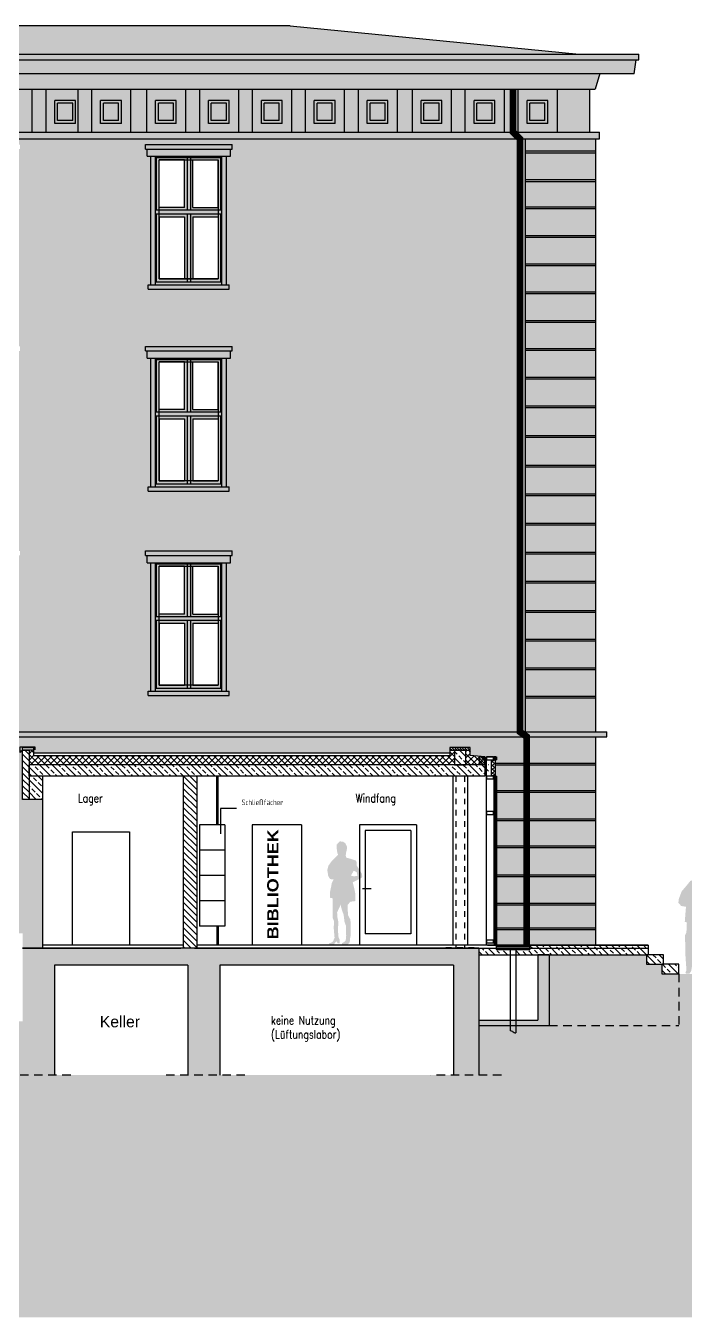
# Model space of a CAD drawing. Header units: metres. Extents: x -6 to 116, y 234 to 267.
# Drawn here: x 92.32 to 104.03, y 233.64 to 256.57 of the extents above; entities that cross this region are included whole.
import ezdxf

# ---------------------------------------------------------------- set-up
doc = ezdxf.new("R2010")
doc.units = ezdxf.units.M
doc.header["$LTSCALE"] = 0.01
doc.header["$XCLIPFRAME"] = 2
for name, pattern in [('AUSGEZOGEN', [0]), ('GESTRICHELT', [9, 6, -3]), ('STRICHLINIE', [0.75, 0.5, -0.25])]:
    doc.linetypes.add(name, pattern=pattern)
for name, color, linetype in [('A_ANSICHT', 1, 'Continuous'), ('A_Dämmung', 10, 'Continuous'), ('A_Fenster', 7, 'Continuous'), ('A_Fensterrahmen', 1, 'Continuous'), ('A_Glasbild', 7, 'Continuous'), ('A_mw-neu', 6, 'Continuous'), ('A_MÖBEL', 1, 'Continuous'), ('A_regenrinne', 252, 'Continuous'), ('A_Schraff_Dach', 17, 'Continuous'), ('A_Schraff_Fassade_OG', 41, 'Continuous'), ('A_Schraff_Fensterrahmen', 255, 'Continuous'), ('A_Schraff_gelände', 251, 'Continuous'), ('A_Schraff_Gewaende', 23, 'Continuous'), ('A_Schraff_Paneel', 14, 'Continuous'), ('A_Schraff_Sims', 17, 'Continuous'), ('A_Schraff_Stuck', 23, 'Continuous'), ('A_schraffur', 10, 'Continuous'), ('A_stb_neu', 4, 'Continuous'), ('A_Stuck_am_dach', 2, 'Continuous'), ('A_TEXT', 1, 'Continuous'), ('A_trockenbau', 2, 'Continuous'), ('A_türen', 9, 'Continuous'), ('A_verdeckt', 8, 'STRICHLINIE'), ('A_wände', 6, 'Continuous'), ('A_WÄNDE_NEU', 6, 'Continuous'), ('FASSADE', 7, 'AUSGEZOGEN'), ('FASSADE_STRUKTUR', 2, 'AUSGEZOGEN'), ('PERSONEN', 7, 'Continuous')]:
    doc.layers.add(name, color=color, linetype=linetype)
doc.styles.add('ARIAL', font='ARIAL.TTF')
doc.styles.add('SIMPLEX', font='simplex.shx', dxfattribs={"width": 0.8})
picture_1 = doc.add_image_def('image1.jpg', size_in_pixel=(60, 84))
pattern_1 = [(135, (297.34805, 75.25781), (0.1122532, 0.1122532), []), (135, (297.2358, 75.25781), (0.1122532, 0.1122532), [0.079375, -0.0396875])]
pattern_2 = [(135, (297.34805, 75.25781), (0.0561266, 0.0561266), [])]

msp = doc.modelspace()

# ---------------------------------------------------------------- hatches: boundary and pattern name
at = {"layer": 'A_ANSICHT'}
h = msp.add_hatch(dxfattribs=at)
h.set_pattern_fill('LINE', color=10, scale=0.01, angle=90, style=0)
h.set_pattern_definition([(90, (297.34805, 75.25781), (0.03175, 2e-18), [])])
h.paths.add_polyline_path([(101.276, 240.246), (100.676, 240.246), (100.676, 240.224), (101.276, 240.224)])
at = {"layer": 'A_Schraff_Dach'}
for color, points in [(256, [(18.816, 256.568), (18.816, 256.066), (102.152, 256.066), (97.015, 256.568)]), (11, [(18.816, 256.066), (18.816, 255.721), (103.124, 255.721), (103.162, 255.963), (103.212, 255.963), (103.212, 256.066)]), (256, [(18.816, 255.721), (18.816, 255.442), (102.434, 255.442), (102.519, 255.721)])]:
    msp.add_hatch(color=color, dxfattribs=at).paths.add_polyline_path(points)
at = {"layer": 'A_Schraff_Fassade_OG'}
h = msp.add_hatch(color=256, dxfattribs=at)
h.paths.add_polyline_path([(101.194, 254.562), (89.519, 254.562), (89.519, 253.646), (90.78, 253.646), (90.78, 254.251), (90.71, 254.251), (90.71, 254.381), (90.68, 254.381), (90.68, 254.461), (92.22, 254.461), (92.22, 254.381), (92.19, 254.381), (92.19, 254.251), (92.12, 254.251), (92.12, 253.646), (94.545, 253.646), (94.545, 254.251), (94.475, 254.251), (94.475, 254.381), (94.445, 254.381), (94.445, 254.461), (95.985, 254.461), (95.985, 254.381), (95.955, 254.381), (95.955, 254.251), (95.885, 254.251), (95.885, 253.646), (101.194, 253.646)])
h.paths.add_polyline_path([(90.78, 253.646), (89.519, 253.646), (89.519, 252.396), (90.78, 252.396)])
h = msp.add_hatch(color=256, dxfattribs=at)
h.paths.add_polyline_path([(101.194, 253.646), (95.885, 253.646), (95.885, 251.971), (95.935, 251.971), (95.935, 251.891), (94.495, 251.891), (94.495, 251.971), (94.545, 251.971), (94.545, 253.646), (92.12, 253.646), (92.12, 251.971), (92.12, 251.176), (92.04, 251.176), (91.99, 251.176), (91.99, 251.096), (91.9, 251.096), (90.88, 251.096), (90.79, 251.096), (90.79, 250.875), (92.22, 250.875), (92.22, 250.795), (92.19, 250.795), (92.19, 250.665), (92.12, 250.665), (92.12, 249.232), (94.545, 249.232), (94.545, 250.665), (94.475, 250.665), (94.475, 250.795), (94.445, 250.795), (94.445, 250.875), (95.985, 250.875), (95.985, 250.795), (95.955, 250.795), (95.955, 250.665), (95.885, 250.665), (95.885, 249.232), (101.194, 249.232)])
h.paths.add_polyline_path([(94.545, 247.035), (94.475, 247.035), (94.475, 247.165), (94.445, 247.165), (94.445, 247.245), (95.985, 247.245), (95.985, 247.165), (95.955, 247.165), (95.955, 247.035), (95.885, 247.035), (95.885, 245.78), (101.194, 245.78), (101.194, 249.232), (95.885, 249.232), (95.885, 248.385), (95.935, 248.385), (95.935, 248.305), (94.495, 248.305), (94.495, 248.385), (94.545, 248.385), (94.545, 249.232), (92.12, 249.232), (92.12, 248.351), (92.12, 247.556), (92.045, 247.556), (92.045, 247.516), (92.005, 247.516), (91.99, 247.516), (91.99, 247.356), (91.9, 247.356), (90.88, 247.356), (90.79, 247.356), (90.79, 247.245), (92.22, 247.245), (92.22, 247.165), (92.19, 247.165), (92.19, 247.035), (92.12, 247.035), (92.12, 245.78), (94.545, 245.78)])
h.paths.add_polyline_path([(94.545, 245.78), (92.12, 245.78), (92.12, 244.755), (92.12, 244.032), (101.194, 244.032), (101.194, 245.78), (95.885, 245.78), (95.885, 244.755), (95.935, 244.755), (95.935, 244.675), (94.495, 244.675), (94.495, 244.755), (94.545, 244.755)])
at = {"layer": 'A_Schraff_Fensterrahmen'}
h = msp.add_hatch(color=256, dxfattribs=at)
h.paths.add_polyline_path([(95.185, 254.231), (94.645, 254.231), (94.645, 253.299), (95.185, 253.299)])
h.paths.add_polyline_path([(95.14, 254.19), (95.14, 253.34), (94.69, 253.34), (94.69, 254.19)], flags=16)
h.paths.add_polyline_path([(95.785, 254.231), (95.245, 254.231), (95.245, 253.299), (95.785, 253.299)])
h.paths.add_polyline_path([(95.29, 254.19), (95.74, 254.19), (95.74, 253.34), (95.29, 253.34)], flags=16)
h.paths.add_polyline_path([(95.245, 254.231), (95.185, 254.231), (95.185, 253.299), (95.245, 253.299)])
h.paths.add_polyline_path([(95.185, 253.229), (94.645, 253.229), (94.645, 252.023), (95.185, 252.023)])
h.paths.add_polyline_path([(95.14, 253.176), (95.14, 252.076), (94.69, 252.076), (94.69, 253.176)], flags=16)
h.paths.add_polyline_path([(95.785, 253.229), (95.245, 253.229), (95.245, 252.023), (95.785, 252.023)])
h.paths.add_polyline_path([(95.74, 253.176), (95.74, 252.076), (95.29, 252.076), (95.29, 253.176)], flags=16)
h.paths.add_polyline_path([(95.245, 253.229), (95.185, 253.229), (95.185, 252.023), (95.245, 252.023)])
h.paths.add_polyline_path([(95.805, 253.266), (94.625, 253.266), (94.625, 253.229), (95.805, 253.229)])
h.paths.add_polyline_path([(95.805, 253.299), (94.625, 253.299), (94.625, 253.266), (95.805, 253.266)])
h.paths.add_polyline_path([(95.805, 252.023), (94.625, 252.023), (94.625, 251.971), (95.805, 251.971)])
h = msp.add_hatch(color=256, dxfattribs=at)
h.paths.add_polyline_path([(95.185, 250.645), (94.645, 250.645), (94.645, 249.713), (95.185, 249.713)])
h.paths.add_polyline_path([(95.14, 250.604), (95.14, 249.754), (94.69, 249.754), (94.69, 250.604)], flags=16)
h.paths.add_polyline_path([(95.785, 250.645), (95.245, 250.645), (95.245, 249.713), (95.785, 249.713)])
h.paths.add_polyline_path([(95.29, 250.604), (95.74, 250.604), (95.74, 249.754), (95.29, 249.754)], flags=16)
h.paths.add_polyline_path([(95.245, 250.645), (95.185, 250.645), (95.185, 249.713), (95.245, 249.713)])
h.paths.add_polyline_path([(95.185, 249.643), (94.645, 249.643), (94.645, 248.437), (95.185, 248.437)])
h.paths.add_polyline_path([(95.14, 249.59), (95.14, 248.49), (94.69, 248.49), (94.69, 249.59)], flags=16)
h.paths.add_polyline_path([(95.785, 249.643), (95.245, 249.643), (95.245, 248.437), (95.785, 248.437)])
h.paths.add_polyline_path([(95.74, 249.59), (95.74, 248.49), (95.29, 248.49), (95.29, 249.59)], flags=16)
h.paths.add_polyline_path([(95.245, 249.643), (95.185, 249.643), (95.185, 248.437), (95.245, 248.437)])
h.paths.add_polyline_path([(95.805, 249.68), (94.625, 249.68), (94.625, 249.643), (95.805, 249.643)])
h.paths.add_polyline_path([(95.805, 249.713), (94.625, 249.713), (94.625, 249.68), (95.805, 249.68)])
h.paths.add_polyline_path([(95.805, 248.437), (94.625, 248.437), (94.625, 248.385), (95.805, 248.385)])
h = msp.add_hatch(color=256, dxfattribs=at)
h.paths.add_polyline_path([(95.185, 247.015), (94.645, 247.015), (94.645, 246.083), (95.185, 246.083)])
h.paths.add_polyline_path([(95.14, 246.974), (95.14, 246.124), (94.69, 246.124), (94.69, 246.974)], flags=16)
h.paths.add_polyline_path([(95.785, 247.015), (95.245, 247.015), (95.245, 246.083), (95.785, 246.083)])
h.paths.add_polyline_path([(95.29, 246.974), (95.74, 246.974), (95.74, 246.124), (95.29, 246.124)], flags=16)
h.paths.add_polyline_path([(95.245, 247.015), (95.185, 247.015), (95.185, 246.083), (95.245, 246.083)])
h.paths.add_polyline_path([(95.185, 246.013), (94.645, 246.013), (94.645, 244.807), (95.185, 244.807)])
h.paths.add_polyline_path([(95.14, 245.96), (95.14, 244.86), (94.69, 244.86), (94.69, 245.96)], flags=16)
h.paths.add_polyline_path([(95.785, 246.013), (95.245, 246.013), (95.245, 244.807), (95.785, 244.807)])
h.paths.add_polyline_path([(95.74, 245.96), (95.74, 244.86), (95.29, 244.86), (95.29, 245.96)], flags=16)
h.paths.add_polyline_path([(95.245, 246.013), (95.185, 246.013), (95.185, 244.807), (95.245, 244.807)])
h.paths.add_polyline_path([(95.805, 246.05), (94.625, 246.05), (94.625, 246.013), (95.805, 246.013)])
h.paths.add_polyline_path([(95.805, 246.083), (94.625, 246.083), (94.625, 246.05), (95.805, 246.05)])
h.paths.add_polyline_path([(95.805, 244.807), (94.625, 244.807), (94.625, 244.755), (95.805, 244.755)])
at = {"layer": 'A_Schraff_gelände'}
msp.add_hatch(color=256, dxfattribs=at).paths.add_polyline_path([(115.789, 239.736), (115.79, 233.64), (-5.312, 233.64), (-5.312, 239.796), (5.581, 239.796), (5.581, 239.036), (6.839, 238.726), (10.488, 238.742), (13.883, 238.756), (18.65, 238.776), (18.796, 238.752), (20.066, 238.546), (25.866, 238.541), (55.944, 238.516), (81.114, 238.556), (82.399, 238.776), (86.105, 238.872), (86.733, 238.872), (86.733, 238.791), (92.084, 238.791), (92.085, 238.891), (92.264, 238.891), (92.264, 237.938), (92.834, 237.938), (95.198, 237.938), (95.768, 237.938), (99.918, 237.938), (100.368, 237.938), (100.368, 238.816), (101.618, 238.816), (101.618, 240.076), (103.344, 240.076), (103.348, 239.906), (103.618, 239.906), (103.618, 239.736), (103.918, 239.736)])
at = {"layer": 'A_Schraff_Gewaende'}
h = msp.add_hatch(color=256, dxfattribs=at)
h.dxf.hatch_style = 1
h.paths.add_polyline_path([(95.985, 254.461), (94.445, 254.461), (94.445, 254.381), (95.985, 254.381)])
h.paths.add_polyline_path([(95.955, 254.381), (94.475, 254.381), (94.475, 254.251), (95.955, 254.251)])
h.paths.add_polyline_path([(94.625, 254.251), (94.545, 254.251), (94.545, 251.971), (94.625, 251.971)])
h.paths.add_polyline_path([(95.885, 254.251), (95.805, 254.251), (95.805, 251.971), (95.885, 251.971)])
h.paths.add_polyline_path([(95.805, 252.023), (94.625, 252.023), (94.625, 251.971), (95.805, 251.971)])
h.paths.add_polyline_path([(95.985, 251.971), (94.445, 251.971), (94.445, 251.891), (95.985, 251.891)])
h = msp.add_hatch(color=256, dxfattribs=at)
h.dxf.hatch_style = 1
h.paths.add_polyline_path([(95.985, 250.875), (94.445, 250.875), (94.445, 250.795), (95.985, 250.795)])
h.paths.add_polyline_path([(95.955, 250.795), (94.475, 250.795), (94.475, 250.665), (95.955, 250.665)])
h.paths.add_polyline_path([(94.625, 250.665), (94.545, 250.665), (94.545, 248.385), (94.625, 248.385)])
h.paths.add_polyline_path([(95.885, 250.665), (95.805, 250.665), (95.805, 248.385), (95.885, 248.385)])
h.paths.add_polyline_path([(95.805, 248.437), (94.625, 248.437), (94.625, 248.385), (95.805, 248.385)])
h.paths.add_polyline_path([(95.985, 248.385), (94.445, 248.385), (94.445, 248.305), (95.985, 248.305)])
h = msp.add_hatch(color=256, dxfattribs=at)
h.dxf.hatch_style = 1
h.paths.add_polyline_path([(95.985, 247.245), (94.445, 247.245), (94.445, 247.165), (95.985, 247.165)])
h.paths.add_polyline_path([(95.955, 247.165), (94.475, 247.165), (94.475, 247.035), (95.955, 247.035)])
h.paths.add_polyline_path([(94.625, 247.035), (94.545, 247.035), (94.545, 244.755), (94.625, 244.755)])
h.paths.add_polyline_path([(95.885, 247.035), (95.805, 247.035), (95.805, 244.755), (95.885, 244.755)])
h.paths.add_polyline_path([(95.805, 244.807), (94.625, 244.807), (94.625, 244.755), (95.805, 244.755)])
h.paths.add_polyline_path([(95.985, 244.755), (94.445, 244.755), (94.445, 244.675), (95.985, 244.675)])
at = {"layer": 'A_Schraff_Paneel'}
h = msp.add_hatch(color=256, dxfattribs=at)
h.dxf.hatch_style = 1
h.paths.add_polyline_path([(101.194, 254.562), (101.194, 244.032), (102.444, 244.032), (102.444, 254.562)])
msp.add_hatch(color=256, dxfattribs=at).paths.add_polyline_path([(91.99, 243.944), (91.99, 243.786), (90.79, 243.786), (90.79, 243.432), (92.13, 243.432), (92.13, 240.458), (92.264, 240.458), (92.264, 243.706), (92.247, 243.704), (92.219, 243.667), (92.219, 243.767), (92.481, 243.767), (92.481, 243.711), (92.459, 243.711), (92.459, 243.656), (99.855, 243.656), (99.855, 243.756), (100.215, 243.756), (100.215, 243.611), (100.477, 243.586), (100.684, 243.586), (100.684, 243.536), (100.664, 243.536), (100.664, 243.246), (100.689, 243.246), (100.689, 240.246), (102.444, 240.246), (102.444, 243.944)])
at = {"layer": 'A_Schraff_Sims'}
msp.add_hatch(color=256, dxfattribs=at).paths.add_polyline_path([(102.444, 254.562), (102.511, 254.562), (102.511, 254.681), (18.816, 254.681), (18.816, 254.562)])
h = msp.add_hatch(color=256, dxfattribs=at)
h.paths.add_polyline_path([(102.444, 244.032), (92.12, 244.032), (92.12, 243.996), (92.045, 243.996), (92.045, 243.986), (92.005, 243.986), (92.005, 243.996), (91.978, 243.996), (91.978, 243.986), (91.99, 243.986), (91.99, 243.944), (102.444, 243.944)])
h.paths.add_polyline_path([(102.643, 244.032), (102.444, 244.032), (102.444, 243.944), (102.643, 243.944)])
at = {"layer": 'A_Schraff_Stuck'}
msp.add_hatch(color=256, dxfattribs=at).paths.add_polyline_path([(18.816, 255.442), (18.816, 254.681), (102.342, 254.681), (102.342, 255.442)])
at = {"layer": 'A_schraffur'}
h = msp.add_hatch(dxfattribs=at)
h.set_pattern_fill('ANSI31', color=256, scale=0.01, style=0)
h.set_pattern_definition([(135, (297.34805, 75.25781), (0.0224506403, 0.0224506403), [])])
h.paths.add_polyline_path([(99.855, 243.706), (100.215, 243.706), (100.215, 243.756), (99.855, 243.756)])
h = msp.add_hatch(dxfattribs=at)
h.set_pattern_fill('ANSI31', color=256, scale=0.025, style=0)
h.set_pattern_definition(pattern_2)
h.paths.add_polyline_path([(92.264, 243.706), (92.379, 243.706), (92.379, 242.832), (92.264, 242.832)])
h = msp.add_hatch(dxfattribs=at)
h.set_pattern_fill('ANSI37', color=256, scale=0.025, style=0)
h.set_pattern_definition([(135, (297.34805, 75.25781), (0.0561266, 0.0561266), []), (45, (297.34805, 75.25781), (0.0561266, -0.0561266), [])])
h.paths.add_polyline_path([(98.915, 243.606), (98.915, 243.446), (92.379, 243.446), (92.379, 243.706), (92.459, 243.706), (92.459, 243.606)])
h.paths.add_polyline_path([(98.915, 243.446), (98.915, 243.606), (99.855, 243.606), (99.855, 243.706), (99.935, 243.706), (99.935, 243.446)])
h = msp.add_hatch(dxfattribs=at)
h.set_pattern_fill('ANSI33', color=256, scale=0.025, style=0)
h.set_pattern_definition([(135, (297.35144, 75.33784), (0.1122532, 0.1122532), []), (135, (297.23918, 75.33784), (0.1122532, 0.1122532), [0.079375, -0.0396875])])
h.paths.add_polyline_path([(100.135, 243.706), (99.935, 243.706), (99.935, 243.446), (100.135, 243.446)])
h = msp.add_hatch(dxfattribs=at)
h.set_pattern_fill('ANSI37', color=256, scale=0.025, style=0)
h.set_pattern_definition([(135, (297.28805, 75.33781), (0.0561266, 0.0561266), []), (45, (297.28805, 75.33781), (0.0561266, -0.0561266), [])])
h.paths.add_polyline_path([(100.215, 243.611), (100.215, 243.706), (100.135, 243.706), (100.135, 243.446), (100.477, 243.446), (100.477, 243.586)])
h = msp.add_hatch(dxfattribs=at)
h.set_pattern_fill('ANSI31', color=256, scale=0.01, style=0)
h.set_pattern_definition([(135, (297.28805, 75.25781), (0.0224506403, 0.0224506403), [])])
h.paths.add_polyline_path([(100.477, 243.446), (100.377, 243.446), (100.377, 243.586), (100.477, 243.586)])
h = msp.add_hatch(dxfattribs=at)
h.set_pattern_fill('ANSI37', color=256, scale=0.015, style=0)
h.set_pattern_definition([(135, (297.34805, 75.25781), (0.0336759605, 0.0336759605), []), (45, (297.34805, 75.25781), (0.0336759605, -0.0336759605), [])])
h.paths.add_polyline_path([(100.59, 243.528), (100.638, 243.528), (100.638, 243.551), (100.664, 243.551), (100.664, 243.231), (100.638, 243.231), (100.638, 243.254), (100.59, 243.254)])
h = msp.add_hatch(dxfattribs=at)
h.set_pattern_fill('ANSI33', color=256, scale=0.025, style=0)
h.set_pattern_definition(pattern_1)
h.paths.add_polyline_path([(100.537, 243.246), (92.379, 243.246), (92.379, 243.446), (100.537, 243.446)])
h = msp.add_hatch(dxfattribs=at)
h.set_pattern_fill('ANSI33', color=256, scale=0.025, style=0)
h.set_pattern_definition(pattern_1)
h.paths.add_polyline_path([(92.621, 242.832), (92.379, 242.832), (92.379, 243.246), (92.621, 243.246)])
h = msp.add_hatch(dxfattribs=at)
h.set_pattern_fill('ANSI31', color=256, scale=0.025, style=0)
h.set_pattern_definition(pattern_2)
h.paths.add_polyline_path([(95.117, 243.246), (95.357, 243.246), (95.357, 240.191), (95.117, 240.191)])
h = msp.add_hatch(color=252, dxfattribs=at)
h.paths.add_polyline_path([(92.264, 240.191), (92.264, 237.938), (92.834, 237.938), (92.834, 239.891), (95.198, 239.891), (95.198, 237.938), (95.768, 237.938), (95.768, 239.891), (99.918, 239.891), (99.918, 237.938), (100.368, 237.938), (100.368, 240.191)])
h.paths.add_polyline_path([(101.418, 238.916), (101.026, 238.916), (101.026, 238.816), (101.618, 238.816), (101.618, 240.076), (101.418, 240.076)])
h.paths.add_polyline_path([(101.026, 238.916), (100.926, 238.916), (100.926, 238.816), (101.026, 238.816)])
h.paths.add_polyline_path([(100.926, 238.816), (100.926, 238.916), (100.368, 238.916), (100.368, 238.816)])
h.paths.add_polyline_path([(92.264, 240.191), (92.621, 240.191), (92.621, 242.832), (92.379, 242.832), (92.379, 242.832), (92.264, 242.832)])
h = msp.add_hatch(dxfattribs=at)
h.set_pattern_fill('ANSI33', color=256, scale=0.025, style=0)
h.set_pattern_definition(pattern_1)
h.paths.add_polyline_path([(100.368, 240.191), (100.676, 240.191), (100.676, 240.146), (100.926, 240.146), (100.926, 240.076), (100.368, 240.076)])
h.paths.add_polyline_path([(101.026, 240.146), (101.276, 240.146), (101.276, 240.246), (103.378, 240.246), (103.378, 240.076), (103.348, 240.076), (101.026, 240.076)])
h.paths.add_polyline_path([(103.348, 240.076), (103.648, 240.076), (103.648, 239.906), (103.618, 239.906), (103.348, 239.906)])
h.paths.add_polyline_path([(103.618, 239.906), (103.918, 239.906), (103.918, 239.736), (103.618, 239.736)])
at = {"layer": 'PERSONEN'}
h = msp.add_hatch(color=7, dxfattribs=at)
h.paths.add_polyline_path([(98.249, 241.583), (98.201, 241.656), (98.197, 241.724), (98.181, 241.749), (98.096, 241.777), (98.036, 241.793), (98.012, 241.801), (98.004, 241.837), (98.012, 241.894), (98.024, 241.946), (98.024, 241.998), (98, 242.051), (97.955, 242.083), (97.899, 242.087), (97.859, 242.051), (97.855, 242.038), (97.842, 242.034), (97.846, 241.946), (97.855, 241.885), (97.867, 241.853), (97.855, 241.837), (97.802, 241.785), (97.754, 241.736), (97.697, 241.656), (97.677, 241.579), (97.693, 241.475), (97.726, 241.418), (97.79, 241.414), (97.758, 241.354), (97.746, 241.29), (97.726, 241.193), (97.722, 241.088), (97.774, 241.076), (97.774, 240.967), (97.774, 240.726), (97.798, 240.665), (97.79, 240.553), (97.806, 240.375), (97.786, 240.331), (97.77, 240.303), (97.738, 240.287), (97.705, 240.279), (97.718, 240.259), (97.754, 240.255), (97.794, 240.255), (97.814, 240.287), (97.842, 240.315), (97.859, 240.279), (97.895, 240.275), (97.895, 240.287), (97.899, 240.335), (97.883, 240.367), (97.871, 240.416), (97.867, 240.553), (97.875, 240.645), (97.855, 240.75), (97.851, 240.826), (97.887, 240.907), (97.923, 240.979), (97.919, 240.931), (97.943, 240.847), (97.967, 240.786), (97.983, 240.657), (98.008, 240.589), (98.012, 240.416), (98.004, 240.331), (97.971, 240.299), (97.935, 240.279), (97.935, 240.255), (97.971, 240.251), (98.04, 240.255), (98.076, 240.299), (98.08, 240.359), (98.092, 240.42), (98.092, 240.532), (98.088, 240.698), (98.044, 240.778), (98.036, 240.955), (98.084, 241.016), (98.173, 241.028), (98.177, 241.06), (98.173, 241.165), (98.153, 241.265), (98.129, 241.362), (98.177, 241.386), (98.286, 241.439), (98.298, 241.467), (98.29, 241.515)])
h.paths.add_polyline_path([(98.096, 241.479), (98.137, 241.551), (98.141, 241.563), (98.165, 241.559), (98.205, 241.535), (98.209, 241.475), (98.153, 241.467)], flags=16)
msp.add_hatch(color=7, dxfattribs=at).paths.add_polyline_path([(104.558, 241.226), (104.396, 241.352), (104.335, 241.389), (104.339, 241.417), (104.363, 241.417), (104.372, 241.438), (104.372, 241.494), (104.392, 241.531), (104.376, 241.571), (104.347, 241.608), (104.311, 241.636), (104.266, 241.636), (104.225, 241.62), (104.185, 241.588), (104.185, 241.547), (104.201, 241.523), (104.201, 241.462), (104.217, 241.417), (104.193, 241.409), (104.124, 241.385), (104.051, 241.295), (103.969, 241.198), (103.921, 241.068), (103.912, 240.999), (103.961, 240.942), (104.047, 240.926), (104.026, 240.662), (104.063, 240.646), (104.055, 240.471), (104.03, 240.423), (104.038, 240.057), (104.051, 239.866), (104.055, 239.797), (104.038, 239.761), (104.049, 239.737), (104.108, 239.737), (104.14, 239.785), (104.152, 239.854), (104.16, 239.789), (104.209, 239.781), (104.286, 239.785), (104.347, 239.765), (104.4, 239.757), (104.408, 239.806), (104.372, 239.81), (104.339, 239.818), (104.286, 239.887), (104.311, 239.976), (104.351, 240.11), (104.372, 240.224), (104.404, 240.346), (104.4, 240.548), (104.432, 240.682), (104.449, 240.654), (104.506, 240.548), (104.558, 240.544), (104.558, 240.605), (104.526, 240.76), (104.481, 240.906), (104.506, 240.922), (104.599, 240.91), (104.652, 240.942), (104.648, 241.007), (104.607, 241.109)])

# ---------------------------------------------------------------- linework, layer by layer
at = {"layer": 'A_ANSICHT'}
for p, q in [((99.907, 243.246), (99.907, 240.246)), ((100.164, 243.246), (100.164, 240.246))]:
    msp.add_line(p, q, dxfattribs=at)
at = {"layer": 'A_ANSICHT', "color": 10}
for p, q in [((100.926, 240.076), (100.926, 238.724)), ((101.026, 240.076), (101.026, 238.688))]:
    msp.add_line(p, q, dxfattribs=at)
at = {"layer": 'A_ANSICHT', "color": 2, "linetype": 'GESTRICHELT', "ltscale": 2.5}
for p, q in [((103.918, 239.736), (103.918, 238.816)), ((101.618, 238.816), (103.918, 238.816)), ((93.119, 237.938), (91.777, 237.938)), ((96.214, 237.938), (94.784, 237.938)), ((100.768, 237.938), (99.515, 237.938))]:
    msp.add_line(p, q, dxfattribs=at)
at = {"layer": 'A_ANSICHT', "color": 10}
for points in [[(101.276, 240.246), (100.676, 240.246), (100.676, 240.166), (101.276, 240.166)], [(101.276, 240.246), (100.676, 240.246), (100.676, 240.224), (101.276, 240.224)]]:
    msp.add_lwpolyline(points, close=True, dxfattribs=at)
for centre, radius, start, end in [((100.901, 238.553), 0.173, 67.5212, 81.6082), ((101.035, 238.794), 0.106, 229.5603, 264.8053)]:
    msp.add_arc(centre, radius, start, end, dxfattribs=at)
at = {"layer": 'A_Dämmung'}
for p, q in [((92.459, 243.706), (92.379, 243.706)), ((99.855, 243.656), (92.459, 243.656)), ((99.855, 243.606), (92.459, 243.606)), ((99.855, 243.706), (99.935, 243.706)), ((99.855, 243.706), (99.855, 243.606)), ((100.135, 243.706), (100.215, 243.706)), ((100.477, 243.446), (100.477, 243.586)), ((95.117, 240.246), (92.621, 240.246)), ((100.676, 240.246), (95.357, 240.246))]:
    msp.add_line(p, q, dxfattribs=at)
msp.add_lwpolyline([(100.477, 243.586), (100.215, 243.611), (100.215, 243.706)], dxfattribs=at)
msp.add_lwpolyline([(100.477, 243.446), (100.377, 243.446), (100.377, 243.586), (100.477, 243.586)], close=True, dxfattribs=at)
at = {"layer": 'A_Fenster', "color": 1}
for p, q in [((100.502, 240.246), (100.502, 243.586)), ((100.502, 243.586), (100.638, 243.586)), ((100.627, 243.586), (100.638, 243.586)), ((100.627, 243.569), (100.669, 243.569)), ((100.627, 243.553), (100.669, 243.553)), ((100.627, 243.536), (100.638, 243.536)), ((100.669, 243.586), (100.664, 243.586)), ((100.669, 243.536), (100.664, 243.536)), ((100.627, 243.246), (100.638, 243.246)), ((100.627, 243.229), (100.669, 243.229)), ((100.627, 243.213), (100.669, 243.213)), ((100.627, 243.196), (100.638, 243.196)), ((100.669, 243.246), (100.664, 243.246)), ((100.669, 243.196), (100.664, 243.196)), ((100.684, 243.246), (100.689, 243.246)), ((100.689, 240.223), (100.689, 243.246)), ((100.627, 242.616), (100.638, 242.616)), ((100.627, 242.599), (100.669, 242.599)), ((100.627, 242.583), (100.669, 242.583)), ((100.669, 242.616), (100.664, 242.616)), ((100.627, 242.566), (100.638, 242.566)), ((100.669, 242.566), (100.664, 242.566)), ((100.627, 240.335), (100.638, 240.335)), ((100.627, 240.318), (100.669, 240.318)), ((100.627, 240.302), (100.669, 240.302)), ((100.669, 240.335), (100.664, 240.335)), ((100.627, 240.285), (100.638, 240.285)), ((100.669, 240.285), (100.664, 240.285))]:
    msp.add_line(p, q, dxfattribs=at)
at = {"layer": 'A_Fenster', "color": 2}
for p, q in [((100.638, 243.528), (100.59, 243.528)), ((100.59, 243.528), (100.59, 243.254)), ((100.638, 243.571), (100.638, 243.586)), ((100.664, 243.586), (100.638, 243.586)), ((100.638, 243.571), (100.664, 243.571)), ((100.638, 243.551), (100.664, 243.551)), ((100.638, 243.528), (100.638, 243.551)), ((100.664, 243.571), (100.664, 243.586)), ((100.664, 243.231), (100.664, 243.551)), ((100.638, 243.254), (100.59, 243.254)), ((100.638, 243.231), (100.638, 243.254)), ((100.638, 243.231), (100.664, 243.231)), ((100.638, 243.211), (100.664, 243.211)), ((100.638, 242.601), (100.638, 243.211)), ((100.664, 242.601), (100.664, 243.211)), ((100.638, 242.601), (100.664, 242.601)), ((100.638, 240.32), (100.638, 242.581)), ((100.638, 242.581), (100.664, 242.581)), ((100.664, 240.32), (100.664, 242.581)), ((100.638, 240.32), (100.664, 240.32)), ((100.638, 240.3), (100.664, 240.3)), ((100.638, 240.3), (100.638, 240.253)), ((100.664, 240.3), (100.664, 240.253)), ((100.638, 240.253), (100.664, 240.253))]:
    msp.add_line(p, q, dxfattribs=at)
at = {"layer": 'A_Fenster', "color": 1}
for points in [[(100.502, 243.586), (100.502, 243.536), (100.627, 243.536), (100.627, 243.586)], [(100.684, 243.586), (100.684, 243.536), (100.669, 243.536), (100.669, 243.586)], [(100.502, 243.246), (100.502, 243.196), (100.627, 243.196), (100.627, 243.246)], [(100.684, 243.246), (100.684, 243.196), (100.669, 243.196), (100.669, 243.246)], [(100.502, 242.616), (100.502, 242.566), (100.627, 242.566), (100.627, 242.616)], [(100.684, 242.616), (100.684, 242.566), (100.669, 242.566), (100.669, 242.616)], [(100.502, 240.335), (100.502, 240.285), (100.627, 240.285), (100.627, 240.335)], [(100.684, 240.335), (100.684, 240.285), (100.669, 240.285), (100.669, 240.335)]]:
    msp.add_lwpolyline(points, close=True, dxfattribs=at)
at = {"layer": 'A_Fensterrahmen'}
for p, q in [((94.625, 254.231), (95.805, 254.231)), ((94.645, 253.299), (94.645, 254.231)), ((95.14, 254.19), (94.69, 254.19)), ((94.69, 253.34), (94.69, 254.19)), ((95.14, 253.34), (95.14, 254.19)), ((95.185, 254.231), (95.185, 253.299)), ((95.245, 254.231), (95.245, 253.299)), ((95.29, 254.19), (95.74, 254.19)), ((95.29, 253.34), (95.29, 254.19)), ((95.74, 253.34), (95.74, 254.19)), ((95.785, 253.299), (95.785, 254.231)), ((94.625, 253.299), (95.805, 253.299)), ((94.625, 253.229), (95.805, 253.229)), ((94.645, 252.023), (94.645, 253.229)), ((95.14, 253.34), (94.69, 253.34)), ((94.69, 253.176), (94.69, 252.076)), ((94.69, 253.176), (95.14, 253.176)), ((95.14, 253.176), (95.14, 252.076)), ((95.185, 253.229), (95.185, 252.023)), ((95.245, 253.229), (95.245, 252.023)), ((95.29, 253.34), (95.74, 253.34)), ((95.29, 253.176), (95.29, 252.076)), ((95.29, 253.176), (95.74, 253.176)), ((95.74, 253.176), (95.74, 252.076)), ((95.785, 252.023), (95.785, 253.229)), ((94.625, 252.023), (95.805, 252.023)), ((94.69, 252.076), (95.14, 252.076)), ((94.867, 252.076), (95.317, 252.076)), ((95.29, 252.076), (95.74, 252.076)), ((94.625, 250.645), (95.805, 250.645)), ((94.645, 249.713), (94.645, 250.645)), ((95.185, 250.645), (95.185, 249.713)), ((95.245, 250.645), (95.245, 249.713)), ((95.785, 249.713), (95.785, 250.645)), ((95.14, 250.604), (94.69, 250.604)), ((94.69, 249.754), (94.69, 250.604)), ((95.14, 249.754), (95.14, 250.604)), ((95.29, 250.604), (95.74, 250.604)), ((95.29, 249.754), (95.29, 250.604)), ((95.74, 249.754), (95.74, 250.604)), ((94.625, 249.713), (95.805, 249.713)), ((95.14, 249.754), (94.69, 249.754)), ((95.29, 249.754), (95.74, 249.754)), ((94.625, 249.643), (95.805, 249.643)), ((94.645, 248.437), (94.645, 249.643)), ((94.69, 249.59), (95.14, 249.59)), ((94.69, 249.59), (94.69, 248.49)), ((95.14, 249.59), (95.14, 248.49)), ((95.185, 249.643), (95.185, 248.437)), ((95.245, 249.643), (95.245, 248.437)), ((95.29, 249.59), (95.74, 249.59)), ((95.29, 249.59), (95.29, 248.49)), ((95.74, 249.59), (95.74, 248.49)), ((95.785, 248.437), (95.785, 249.643)), ((94.625, 248.437), (95.805, 248.437)), ((94.69, 248.49), (95.14, 248.49)), ((95.29, 248.49), (95.74, 248.49)), ((94.625, 247.015), (95.805, 247.015)), ((94.645, 246.083), (94.645, 247.015)), ((95.14, 246.974), (94.69, 246.974)), ((94.69, 246.124), (94.69, 246.974)), ((95.14, 246.124), (95.14, 246.974)), ((95.185, 247.015), (95.185, 246.083)), ((95.245, 247.015), (95.245, 246.083)), ((95.29, 246.974), (95.74, 246.974)), ((95.29, 246.124), (95.29, 246.974)), ((95.74, 246.124), (95.74, 246.974)), ((95.785, 246.083), (95.785, 247.015)), ((94.625, 246.083), (95.805, 246.083)), ((95.14, 246.124), (94.69, 246.124)), ((95.29, 246.124), (95.74, 246.124)), ((94.625, 246.013), (95.805, 246.013)), ((94.645, 244.807), (94.645, 246.013)), ((94.69, 245.96), (94.69, 244.86)), ((94.69, 245.96), (95.14, 245.96)), ((95.14, 245.96), (95.14, 244.86)), ((95.185, 246.013), (95.185, 244.807)), ((95.245, 246.013), (95.245, 244.807)), ((95.29, 245.96), (95.29, 244.86)), ((95.29, 245.96), (95.74, 245.96)), ((95.74, 245.96), (95.74, 244.86)), ((95.785, 244.807), (95.785, 246.013)), ((94.625, 244.807), (95.805, 244.807)), ((94.69, 244.86), (95.14, 244.86)), ((95.29, 244.86), (95.74, 244.86))]:
    msp.add_line(p, q, dxfattribs=at)
at = {"layer": 'A_mw-neu'}
for p, q in [((95.117, 243.246), (95.117, 240.191)), ((95.357, 243.246), (95.117, 243.246)), ((95.357, 243.246), (95.357, 240.191))]:
    msp.add_line(p, q, dxfattribs=at)
at = {"layer": 'A_MÖBEL'}
for p, q in [((95.407, 242.381), (95.407, 240.581)), ((95.857, 242.381), (95.407, 242.381)), ((95.857, 242.381), (95.857, 240.581)), ((95.857, 241.931), (95.407, 241.931)), ((95.857, 241.481), (95.407, 241.481)), ((95.857, 241.031), (95.407, 241.031)), ((95.857, 240.581), (95.407, 240.581))]:
    msp.add_line(p, q, dxfattribs=at)
at = {"layer": 'A_regenrinne', "const_width": 0.12}
msp.add_lwpolyline([(100.975, 255.442), (100.975, 254.681), (101.099, 254.562), (101.099, 244.032), (101.219, 243.946), (101.219, 240.246)], dxfattribs=at)
at = {"layer": 'A_schraffur'}
msp.add_line((92.459, 243.706), (92.459, 243.606), dxfattribs=at)
for points in [[(92.459, 243.706), (92.264, 243.706), (92.264, 243.756), (92.459, 243.756)], [(99.855, 243.706), (100.215, 243.706), (100.215, 243.756), (99.855, 243.756)]]:
    msp.add_lwpolyline(points, close=True, dxfattribs=at)
at = {"layer": 'A_stb_neu'}
for p, q in [((100.477, 243.446), (92.379, 243.446)), ((92.379, 243.246), (92.379, 243.446)), ((100.477, 243.446), (100.477, 243.246)), ((100.477, 243.246), (92.379, 243.246)), ((92.621, 243.246), (92.379, 243.246)), ((92.379, 243.246), (92.379, 242.832)), ((92.621, 243.246), (92.621, 242.832)), ((101.276, 240.166), (100.676, 240.166)), ((100.926, 240.166), (100.926, 240.076)), ((101.026, 240.166), (101.026, 240.076)), ((103.378, 240.246), (101.276, 240.246)), ((101.276, 240.246), (101.276, 240.166)), ((103.378, 240.246), (103.378, 240.076))]:
    msp.add_line(p, q, dxfattribs=at)
at = {"layer": 'A_stb_neu', "color": 5}
msp.add_lwpolyline([(92.247, 243.704), (92.219, 243.667), (92.219, 243.767), (92.481, 243.767), (92.481, 243.767), (92.481, 243.767), (92.481, 243.711)], dxfattribs=at)
at = {"layer": 'A_stb_neu'}
for points in [[(100.135, 243.706), (99.935, 243.706), (99.935, 243.446), (100.135, 243.446)], [(103.648, 240.076), (103.348, 240.076), (103.348, 239.906), (103.648, 239.906)], [(103.918, 239.906), (103.618, 239.906), (103.618, 239.736), (103.918, 239.736)]]:
    msp.add_lwpolyline(points, close=True, dxfattribs=at)
at = {"layer": 'A_Stuck_am_dach'}
for p, q in [((92.43, 255.442), (92.43, 254.681)), ((92.675, 255.442), (92.675, 254.681)), ((93.244, 255.442), (93.244, 254.681)), ((93.489, 255.442), (93.489, 254.681)), ((94.184, 255.442), (94.184, 254.681)), ((94.464, 255.442), (94.464, 254.681)), ((95.159, 255.442), (95.159, 254.681)), ((95.404, 255.442), (95.404, 254.681)), ((96.099, 255.442), (96.099, 254.681)), ((96.344, 255.442), (96.344, 254.681)), ((97.039, 255.442), (97.039, 254.681)), ((97.284, 255.442), (97.284, 254.681)), ((97.979, 255.442), (97.979, 254.681)), ((98.224, 255.442), (98.224, 254.681)), ((98.919, 255.442), (98.919, 254.681)), ((99.182, 255.442), (99.182, 254.681)), ((99.877, 255.442), (99.877, 254.681)), ((100.122, 255.442), (100.122, 254.681)), ((100.817, 255.442), (100.817, 254.681)), ((101.062, 255.442), (101.062, 254.681)), ((101.757, 255.442), (101.757, 254.681)), ((93.205, 255.244), (92.837, 255.244)), ((92.837, 254.835), (92.837, 255.244)), ((93.155, 255.194), (92.887, 255.194)), ((92.887, 254.885), (92.887, 255.194)), ((93.155, 254.885), (93.155, 255.194)), ((93.205, 254.835), (93.205, 255.244)), ((93.651, 254.835), (93.651, 255.244)), ((94.019, 255.244), (93.651, 255.244)), ((93.701, 254.885), (93.701, 255.194)), ((93.969, 255.194), (93.701, 255.194)), ((93.969, 254.885), (93.969, 255.194)), ((94.019, 254.835), (94.019, 255.244)), ((94.994, 255.244), (94.626, 255.244)), ((94.626, 254.835), (94.626, 255.244)), ((94.944, 255.194), (94.676, 255.194)), ((94.676, 254.885), (94.676, 255.194)), ((94.944, 254.885), (94.944, 255.194)), ((94.994, 254.835), (94.994, 255.244)), ((95.934, 255.244), (95.566, 255.244)), ((95.566, 254.835), (95.566, 255.244)), ((95.884, 255.194), (95.616, 255.194)), ((95.616, 254.885), (95.616, 255.194)), ((95.884, 254.885), (95.884, 255.194)), ((95.934, 254.835), (95.934, 255.244)), ((96.874, 255.244), (96.506, 255.244)), ((96.506, 254.835), (96.506, 255.244)), ((96.824, 255.194), (96.556, 255.194)), ((96.556, 254.885), (96.556, 255.194)), ((96.824, 254.885), (96.824, 255.194)), ((96.874, 254.835), (96.874, 255.244)), ((97.814, 255.244), (97.446, 255.244)), ((97.446, 254.835), (97.446, 255.244)), ((97.764, 255.194), (97.496, 255.194)), ((97.496, 254.885), (97.496, 255.194)), ((97.764, 254.885), (97.764, 255.194)), ((97.814, 254.835), (97.814, 255.244)), ((98.754, 255.244), (98.386, 255.244)), ((98.386, 254.835), (98.386, 255.244)), ((98.704, 255.194), (98.436, 255.194)), ((98.436, 254.885), (98.436, 255.194)), ((98.704, 254.885), (98.704, 255.194)), ((98.754, 254.835), (98.754, 255.244)), ((99.712, 255.244), (99.344, 255.244)), ((99.344, 254.835), (99.344, 255.244)), ((99.662, 255.194), (99.394, 255.194)), ((99.394, 254.885), (99.394, 255.194)), ((99.662, 254.885), (99.662, 255.194)), ((99.712, 254.835), (99.712, 255.244)), ((100.652, 255.244), (100.284, 255.244)), ((100.284, 254.835), (100.284, 255.244)), ((100.602, 255.194), (100.334, 255.194)), ((100.334, 254.885), (100.334, 255.194)), ((100.602, 254.885), (100.602, 255.194)), ((100.652, 254.835), (100.652, 255.244)), ((101.592, 255.244), (101.224, 255.244)), ((101.224, 254.835), (101.224, 255.244)), ((101.542, 255.194), (101.274, 255.194)), ((101.274, 254.885), (101.274, 255.194)), ((101.542, 254.885), (101.542, 255.194)), ((101.592, 254.835), (101.592, 255.244)), ((93.205, 254.835), (92.837, 254.835)), ((93.155, 254.885), (92.887, 254.885)), ((94.019, 254.835), (93.651, 254.835)), ((93.969, 254.885), (93.701, 254.885)), ((94.994, 254.835), (94.626, 254.835)), ((94.944, 254.885), (94.676, 254.885)), ((95.934, 254.835), (95.566, 254.835)), ((95.884, 254.885), (95.616, 254.885)), ((96.874, 254.835), (96.506, 254.835)), ((96.824, 254.885), (96.556, 254.885)), ((97.814, 254.835), (97.446, 254.835)), ((97.764, 254.885), (97.496, 254.885)), ((98.754, 254.835), (98.386, 254.835)), ((98.704, 254.885), (98.436, 254.885)), ((99.712, 254.835), (99.344, 254.835)), ((99.662, 254.885), (99.394, 254.885)), ((100.652, 254.835), (100.284, 254.835)), ((100.602, 254.885), (100.334, 254.885)), ((101.592, 254.835), (101.224, 254.835)), ((101.542, 254.885), (101.274, 254.885))]:
    msp.add_line(p, q, dxfattribs=at)
at = {"layer": 'A_TEXT'}
for p, q in [((96.062, 242.672), (95.781, 242.672)), ((95.781, 242.672), (95.781, 242.224))]:
    msp.add_line(p, q, dxfattribs=at)
at = {"layer": 'A_trockenbau'}
for p, q in [((95.716, 242.381), (95.716, 243.246)), ((95.741, 242.381), (95.741, 243.246)), ((95.716, 240.581), (95.716, 240.246)), ((95.741, 240.581), (95.741, 240.246))]:
    msp.add_line(p, q, dxfattribs=at)
at = {"layer": 'A_türen'}
for p, q in [((97.221, 242.381), (96.341, 242.381)), ((96.341, 242.381), (96.341, 240.246)), ((97.221, 242.381), (97.221, 240.246)), ((98.251, 242.381), (98.251, 240.246)), ((99.261, 242.381), (98.251, 242.381)), ((99.261, 242.381), (99.261, 240.246)), ((98.351, 242.281), (98.351, 240.446)), ((99.161, 242.281), (98.351, 242.281)), ((99.161, 242.281), (99.161, 240.446)), ((98.453, 241.246), (98.303, 241.246)), ((99.161, 240.446), (98.351, 240.446)), ((99.261, 240.246), (98.251, 240.246))]:
    msp.add_line(p, q, dxfattribs=at)
msp.add_lwpolyline([(93.151, 240.246), (93.151, 242.256), (94.161, 242.256), (94.161, 240.246)], dxfattribs=at)
at = {"layer": 'A_verdeckt', "ltscale": 0.01}
for p, q in [((99.957, 243.246), (99.957, 240.196)), ((100.114, 243.246), (100.114, 240.196))]:
    msp.add_line(p, q, dxfattribs=at)
msp.add_lwpolyline([(100.283, 240.196), (99.783, 240.196), (99.783, 240.191), (100.283, 240.191)], close=True, dxfattribs=at)
at = {"layer": 'A_wände'}
for p, q in [((92.621, 242.832), (92.264, 242.832)), ((92.621, 242.981), (92.621, 240.191)), ((100.368, 240.191), (92.264, 240.191)), ((100.368, 240.191), (100.368, 237.938)), ((100.368, 240.191), (100.676, 240.191)), ((100.368, 240.076), (103.378, 240.076)), ((100.676, 240.246), (100.676, 240.166)), ((101.418, 240.076), (101.418, 238.916)), ((101.618, 240.076), (101.418, 240.076)), ((101.618, 240.076), (101.618, 238.816)), ((95.198, 239.891), (92.834, 239.891)), ((92.834, 239.891), (92.834, 237.938)), ((95.198, 239.891), (95.198, 237.938)), ((99.918, 239.891), (95.768, 239.891)), ((95.768, 239.891), (95.768, 237.938)), ((99.918, 239.891), (99.918, 237.938)), ((100.368, 238.916), (101.418, 238.916)), ((100.368, 238.816), (101.618, 238.816))]:
    msp.add_line(p, q, dxfattribs=at)
at = {"layer": 'A_wände', "linetype": 'Continuous'}
for p, q in [((92.264, 240.191), (95.078, 240.191)), ((95.318, 240.191), (103.362, 240.191)), ((100.523, 240.246), (103.362, 240.246))]:
    msp.add_line(p, q, dxfattribs=at)
at = {"layer": 'A_WÄNDE_NEU'}
msp.add_lwpolyline([(92.264, 243.706), (92.379, 243.706), (92.379, 242.832), (92.264, 242.832)], close=True, dxfattribs=at)
at = {"layer": 'FASSADE'}
for p, q in [((97.015, 256.568), (18.816, 256.568)), ((97.015, 256.568), (102.152, 256.066)), ((18.816, 256.066), (103.212, 256.066)), ((18.816, 255.963), (103.212, 255.963)), ((103.124, 255.716), (103.162, 255.963)), ((103.212, 255.963), (103.212, 256.066)), ((18.816, 255.721), (103.124, 255.721)), ((102.519, 255.721), (102.434, 255.442)), ((18.816, 255.442), (102.434, 255.442)), ((102.342, 254.681), (102.342, 255.442)), ((18.816, 254.681), (102.511, 254.681)), ((18.816, 254.562), (102.511, 254.562)), ((101.194, 244.032), (101.194, 254.562)), ((102.444, 244.032), (102.444, 254.562)), ((102.511, 254.562), (102.511, 254.681)), ((94.445, 254.381), (94.445, 254.461)), ((94.445, 254.461), (95.985, 254.461)), ((94.445, 254.381), (95.985, 254.381)), ((94.475, 254.251), (94.475, 254.381)), ((95.955, 254.251), (95.955, 254.381)), ((95.985, 254.381), (95.985, 254.461)), ((94.475, 254.251), (95.955, 254.251)), ((94.545, 251.971), (94.545, 254.251)), ((94.625, 251.971), (94.625, 254.251)), ((95.805, 251.971), (95.805, 254.251)), ((95.885, 251.971), (95.885, 254.251)), ((94.495, 251.891), (94.495, 251.971)), ((94.495, 251.971), (95.935, 251.971)), ((94.495, 251.891), (95.935, 251.891)), ((95.935, 251.891), (95.935, 251.971)), ((94.445, 250.795), (94.445, 250.875)), ((94.445, 250.875), (95.985, 250.875)), ((95.985, 250.795), (95.985, 250.875)), ((94.445, 250.795), (95.985, 250.795)), ((94.475, 250.665), (94.475, 250.795)), ((94.475, 250.665), (95.955, 250.665)), ((94.545, 248.385), (94.545, 250.665)), ((94.625, 248.385), (94.625, 250.665)), ((95.805, 248.385), (95.805, 250.665)), ((95.885, 248.385), (95.885, 250.665)), ((95.955, 250.665), (95.955, 250.795)), ((94.495, 248.305), (94.495, 248.385)), ((94.495, 248.385), (95.935, 248.385)), ((95.935, 248.305), (95.935, 248.385)), ((94.495, 248.305), (95.935, 248.305)), ((94.445, 247.165), (94.445, 247.245)), ((94.445, 247.245), (95.985, 247.245)), ((95.985, 247.165), (95.985, 247.245)), ((94.445, 247.165), (95.985, 247.165)), ((94.475, 247.035), (94.475, 247.165)), ((94.475, 247.035), (95.955, 247.035)), ((94.545, 244.755), (94.545, 247.035)), ((94.625, 244.755), (94.625, 247.035)), ((95.805, 244.755), (95.805, 247.035)), ((95.885, 244.755), (95.885, 247.035)), ((95.955, 247.035), (95.955, 247.165)), ((94.495, 244.675), (94.495, 244.755)), ((94.495, 244.755), (95.935, 244.755)), ((94.495, 244.675), (95.935, 244.675)), ((95.935, 244.675), (95.935, 244.755)), ((4.344, 244.032), (102.643, 244.032)), ((102.643, 243.944), (102.643, 244.032)), ((4.344, 243.944), (102.643, 243.944)), ((102.444, 240.246), (102.444, 243.944))]:
    msp.add_line(p, q, dxfattribs=at)
at = {"layer": 'FASSADE_STRUKTUR'}
for p, q in [((102.444, 254.34), (101.194, 254.34)), ((102.444, 254.31), (101.194, 254.31)), ((102.444, 253.831), (101.194, 253.831)), ((102.444, 253.801), (101.194, 253.801)), ((102.444, 253.346), (101.194, 253.346)), ((102.444, 253.316), (101.194, 253.316)), ((102.444, 252.841), (101.194, 252.841)), ((102.444, 252.811), (101.194, 252.811)), ((102.444, 252.336), (101.194, 252.336)), ((102.444, 252.306), (101.194, 252.306)), ((102.444, 251.841), (101.194, 251.841)), ((102.444, 251.811), (101.194, 251.811)), ((102.444, 251.331), (101.194, 251.331)), ((102.444, 251.301), (101.194, 251.301)), ((102.444, 250.836), (101.194, 250.836)), ((102.444, 250.806), (101.194, 250.806)), ((102.444, 250.326), (101.194, 250.326)), ((102.444, 250.296), (101.194, 250.296)), ((102.444, 249.816), (101.194, 249.816)), ((102.444, 249.786), (101.194, 249.786)), ((102.444, 249.286), (101.194, 249.286)), ((102.444, 249.256), (101.194, 249.256)), ((102.444, 248.761), (101.194, 248.761)), ((102.444, 248.731), (101.194, 248.731)), ((102.444, 248.251), (101.194, 248.251)), ((102.444, 248.221), (101.194, 248.221)), ((102.444, 247.733), (101.194, 247.733)), ((102.444, 247.703), (101.194, 247.703)), ((102.444, 247.218), (101.194, 247.218)), ((102.444, 247.188), (101.194, 247.188)), ((102.444, 246.703), (101.194, 246.703)), ((102.444, 246.673), (101.194, 246.673)), ((102.444, 246.183), (101.194, 246.183)), ((102.444, 246.153), (101.194, 246.153)), ((102.444, 245.675), (101.194, 245.675)), ((102.444, 245.645), (101.194, 245.645)), ((102.444, 245.164), (101.194, 245.164)), ((102.444, 245.134), (101.194, 245.134)), ((102.444, 244.658), (101.194, 244.658)), ((102.444, 244.628), (101.194, 244.628)), ((100.664, 243.474), (102.444, 243.474)), ((100.664, 243.444), (102.444, 243.444)), ((100.689, 242.993), (102.444, 242.993)), ((100.689, 242.963), (102.444, 242.963)), ((100.689, 242.486), (102.444, 242.486)), ((100.689, 242.456), (102.444, 242.456)), ((100.689, 242.008), (102.444, 242.008)), ((100.689, 241.978), (102.444, 241.978)), ((100.689, 241.496), (102.444, 241.496)), ((100.689, 241.466), (102.444, 241.466)), ((100.689, 240.992), (102.444, 240.992)), ((100.689, 240.962), (102.444, 240.962)), ((100.689, 240.553), (102.444, 240.553)), ((100.689, 240.523), (102.444, 240.523))]:
    msp.add_line(p, q, dxfattribs=at)

# ---------------------------------------------------------------- texts
at = {"layer": 'A_TEXT', "attachment_point": 1}
for s, insert, char_height, width, style in [('Lager', (93.246, 242.931), 0.15, 2.96469, 'SIMPLEX'), ('Schließfächer', (96.154, 242.831), 0.1, 2.96469, 'SIMPLEX'), ('Windfang', (98.181, 242.931), 0.15, 2.96469, 'SIMPLEX'), ('Keller', (93.636, 238.987), 0.2, 13.511, 'ARIAL'), ('keine Nutzung\\P(Lüftungslabor)', (96.676, 238.986), 0.15, 2.9647, 'SIMPLEX')]:
    msp.add_mtext(s, dxfattribs=dict(at, insert=insert, char_height=char_height, width=width, style=style))
at = {"layer": 'A_TEXT', "color": 254, "insert": (96.609, 240.349), "char_height": 0.2, "width": 2.54194, "attachment_point": 1, "rotation": 90, "style": 'ARIAL'}
msp.add_mtext('\\fArial Black|b0|i0|c0|p34;BIBLIOTHEK', dxfattribs=at)

# ---------------------------------------------------------------- pictures from other files: only their frames are drawn
at = {"layer": 'A_Glasbild'}
image = msp.add_image(picture_1, insert=(96.22, 254.19), size_in_units=(1.531, 2.143), rotation=180, dxfattribs=at)
image.set_boundary_path([(18.34, 0.64), (59.5, 83.5)])
image = msp.add_image(picture_1, insert=(96.22, 250.604), size_in_units=(1.531, 2.143), rotation=180, dxfattribs=at)
image.set_boundary_path([(18.34, 0.64), (59.5, 83.5)])
image = msp.add_image(picture_1, insert=(96.22, 246.974), size_in_units=(1.531, 2.143), rotation=180, dxfattribs=at)
image.set_boundary_path([(18.34, 0.64), (59.5, 83.5)])

doc.saveas('drawing.dxf')
